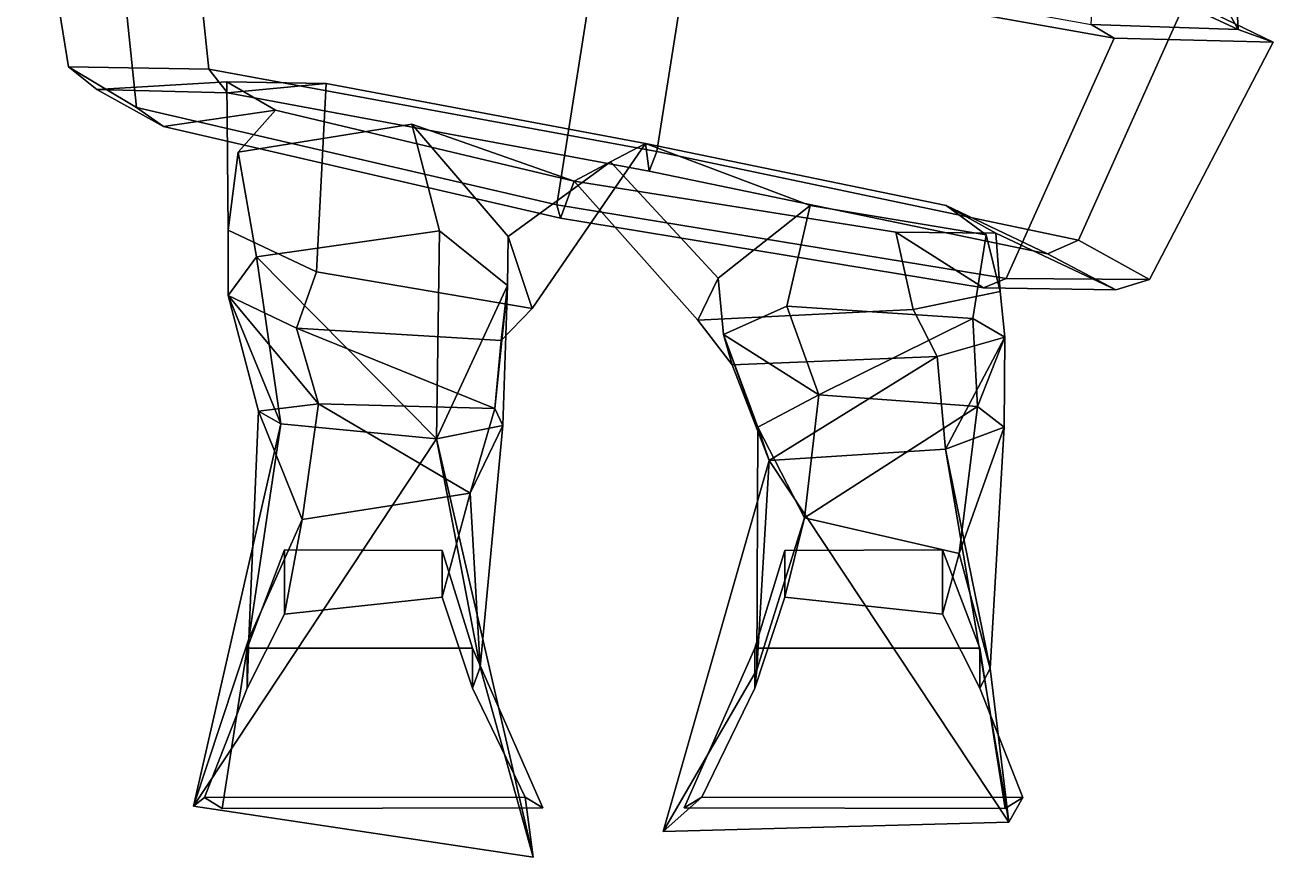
# Model space of a CAD drawing. Extents: x -127 to 175, y -163 to 359.
# Drawn here: x -125.2 to 136.2, y -163.2 to 11.1 of the extents above; entities that cross this region are included whole.
import ezdxf

# ---------------------------------------------------------------- set-up
doc = ezdxf.new("R2010")
doc.units = 0

msp = doc.modelspace()

# ---------------------------------------------------------------- linework, layer by layer
for points in [[(128.88031, 10.11644, -17.298048), (100.816544, 60.7603, -73.013657), (126.101067, 63.810028, -4.862979)], [(111.448456, 18.269699, 60.041683), (128.88031, 10.11644, -17.298048), (126.101067, 63.810028, -4.862979)], [(128.88031, 10.11644, -17.298048), (98.085548, 11.187576, -93.847794), (100.816544, 60.7603, -73.013657)], [(-92.496567, 57.725647, 89.515976), (-125.154526, 58.896896, 8.899433), (-116.029434, 2.324326, 4.777915), (-86.688354, 1.805542, 85.737419)], [(-116.029434, 2.324326, 4.777915), (-125.154526, 58.896896, 8.899433), (-107.596657, 49.722839, -84.379128), (-101.788437, -6.19725, -88.157684)], [(7.170346, -15.451431, 110.19249), (15.693278, 38.62735, 112.545975), (-92.496567, 57.725647, 89.515976), (-86.688354, 1.805542, 85.737419)], [(-101.788437, -6.19725, -88.157684), (-107.596657, 49.722839, -84.379128), (-5.286162, 27.507355, -129.169876), (-13.818769, -26.575317, -131.521713)], [(7.170346, -15.451431, 110.19249), (95.4254, -34.018723, 66.907272), (117.98053, 16.321915, 67.753128), (15.693278, 38.62735, 112.545975)], [(102.880447, 8.319122, -106.141975), (-5.286162, 27.507355, -129.169876), (-3.416381, 29.497406, -113.664955), (98.085548, 11.187576, -93.847794)], [(80.325317, -42.021523, -106.987831), (-13.818769, -26.575317, -131.521713), (-5.286162, 27.507355, -129.169876), (102.880447, 8.319122, -106.141975)], [(117.98053, 16.321915, 67.753128), (95.4254, -34.018723, 66.907272), (110.309265, -42.199593, -18.624987), (136.181274, 7.488571, -18.122087)], [(136.181274, 7.488571, -18.122087), (128.88031, 10.11644, -17.298048), (111.448456, 18.269699, 60.041683), (117.98053, 16.321915, 67.753128)], [(102.880447, 8.319122, -106.141975), (98.085548, 11.187576, -93.847794), (128.88031, 10.11644, -17.298048), (136.181274, 7.488571, -18.122087)], [(110.309265, -42.199593, -18.624987), (80.325317, -42.021523, -106.987831), (102.880447, 8.319122, -106.141975), (136.181274, 7.488571, -18.122087)], [(-86.688354, 1.805542, 85.737419), (-116.029434, 2.324326, 4.777915), (-110.074951, -2.461792, 3.952518), (-82.763008, -3.11026, 76.665848)], [(-116.029434, 2.324326, 4.777915), (-101.788437, -6.19725, -88.157684), (-96.125916, -10.192383, -77.223633), (-110.074951, -2.461792, 3.952518)], [(7.170346, -15.451431, 110.19249), (-86.688354, 1.805542, 85.737419), (-82.763008, -3.11026, 76.665848), (5.546434, -19.553558, 97.756737)], [(-82.763008, -3.11026, 76.665848), (-110.074951, -2.461792, 3.952518), (-82.860962, -0.863663, 1.541955), (-62.11618, -1.191788, 59.400341)], [(-110.074951, -2.461792, 3.952518), (-96.125916, -10.192383, -77.223633), (-72.675308, -6.787949, -62.200336), (-82.860962, -0.863663, 1.541955)], [(-62.11618, -1.191788, 59.400341), (-82.860962, -0.863663, 1.541955), (-82.637901, -31.931709, -1.726529), (-64.082214, -40.645905, 32.409264)], [(-82.860962, -0.863663, 1.541955), (-72.675308, -6.787949, -62.200336), (-80.481018, -15.545746, -40.066132), (-82.637901, -31.931709, -1.726529)], [(5.546434, -19.553558, 97.756737), (-82.763008, -3.11026, 76.665848), (-62.11618, -1.191788, 59.400341), (4.78972, -13.720963, 76.993263)], [(4.78972, -13.720963, 76.993263), (-62.11618, -1.191788, 59.400341), (-64.082214, -40.645905, 32.409264), (-18.938442, -48.325668, 42.818493)], [(-101.788437, -6.19725, -88.157684), (-13.818769, -26.575317, -131.521713), (-13.028004, -29.39772, -116.149635), (-96.125916, -10.192383, -77.223633)], [(-96.125916, -10.192383, -77.223633), (-13.028004, -29.39772, -116.149635), (-10.124048, -21.625031, -94.75621), (-72.675308, -6.787949, -62.200336)], [(-72.675308, -6.787949, -62.200336), (-10.124048, -21.625031, -94.75621), (-44.167366, -9.710022, -68.682114), (-80.481018, -15.545746, -40.066132)], [(-76.668976, -37.509048, -27.051615), (-80.481018, -15.545746, -40.066132), (-44.167366, -9.710022, -68.682114), (-38.344448, -32.018616, -45.792393)], [(-24.125141, -43.47023, -24.405996), (-38.344448, -32.018616, -45.792393), (-44.167366, -9.710022, -68.682114), (-23.964411, -33.259964, -14.840785)], [(-10.124048, -21.625031, -94.75621), (-2.520688, -17.595367, -7.194624), (-23.964411, -33.259964, -14.840785), (-44.167366, -9.710022, -68.682114)], [(-82.5858, -45.588387, -8.964562), (-82.637901, -31.931709, -1.726529), (-80.481018, -15.545746, -40.066132), (-76.668976, -37.509048, -27.051615)], [(-2.520688, -17.595367, -7.194624), (4.78972, -13.720963, 76.993263), (-18.938442, -48.325668, 42.818493), (-23.964411, -33.259964, -14.840785)], [(20.026213, -41.952415, -5.554267), (39.259342, -26.702667, 53.142139), (4.78972, -13.720963, 76.993263), (-2.520688, -17.595367, -7.194624)], [(4.78972, -13.720963, 76.993263), (39.259342, -26.702667, 53.142139), (76.120651, -32.84301, 23.020279), (67.74411, -26.737076, 45.973083)], [(5.546434, -19.553558, 97.756737), (4.78972, -13.720963, 76.993263), (67.74411, -26.737076, 45.973083), (88.939438, -36.886475, 58.912205)], [(7.170346, -15.451431, 110.19249), (5.546434, -19.553558, 97.756737), (88.939438, -36.886475, 58.912205), (95.4254, -34.018723, 66.907272)], [(20.026213, -41.952415, -5.554267), (-2.520688, -17.595367, -7.194624), (-10.124048, -21.625031, -94.75621), (15.742253, -50.769058, -70.593819)], [(75.57653, -43.968597, -94.977272), (57.184982, -32.333244, -75.627594), (-10.124048, -21.625031, -94.75621), (-13.028004, -29.39772, -116.149635)], [(57.184982, -32.333244, -75.627594), (60.834545, -48.48616, -57.408096), (15.742253, -50.769058, -70.593819), (-10.124048, -21.625031, -94.75621)], [(80.325317, -42.021523, -106.987831), (75.57653, -43.968597, -94.977272), (-13.028004, -29.39772, -116.149635), (-13.818769, -26.575317, -131.521713)], [(34.395344, -47.824356, 19.206524), (39.259342, -26.702667, 53.142139), (20.026213, -41.952415, -5.554267), (21.083372, -53.77755, -4.914876)], [(34.395344, -47.824356, 19.206524), (73.317421, -50.36499, 0.420731), (76.120651, -32.84301, 23.020279), (39.259342, -26.702667, 53.142139)], [(67.74411, -26.737076, 45.973083), (76.120651, -32.84301, 23.020279), (79.057083, -44.730919, -17.753302), (78.160904, -32.538864, -15.107336)], [(88.939438, -36.886475, 58.912205), (67.74411, -26.737076, 45.973083), (78.160904, -32.538864, -15.107336), (103.249634, -44.425659, -18.104753)], [(-68.28788, -52.440872, 2.744302), (-64.082214, -40.645905, 32.409264), (-82.637901, -31.931709, -1.726529), (-82.5858, -45.588387, -8.964562)], [(-38.996159, -75.610077, -39.756264), (-76.668976, -37.509048, -27.051615), (-38.344448, -32.018616, -45.792393)], [(-38.996159, -75.610077, -39.756264), (-38.344448, -32.018616, -45.792393), (-24.125141, -43.47023, -24.405996)], [(-25.450453, -54.990646, 0.047477), (-24.125141, -43.47023, -24.405996), (-23.964411, -33.259964, -14.840785), (-18.938442, -48.325668, 42.818493)], [(78.160904, -32.538864, -15.107336), (79.057083, -44.730919, -17.753302), (60.834545, -48.48616, -57.408096), (57.184982, -32.333244, -75.627594)], [(103.249634, -44.425659, -18.104753), (78.160904, -32.538864, -15.107336), (57.184982, -32.333244, -75.627594), (75.57653, -43.968597, -94.977272)], [(73.317421, -50.36499, 0.420731), (80.043968, -54.333801, -18.630487), (79.057083, -44.730919, -17.753302), (76.120651, -32.84301, 23.020279)], [(95.4254, -34.018723, 66.907272), (88.939438, -36.886475, 58.912205), (103.249634, -44.425659, -18.104753), (110.309265, -42.199593, -18.624987)], [(-71.596916, -72.42894, -23.576071), (-82.5858, -45.588387, -8.964562), (-76.668976, -37.509048, -27.051615)], [(-71.596916, -72.42894, -23.576071), (-76.668976, -37.509048, -27.051615), (-38.996159, -75.610077, -39.756264)], [(-25.450453, -54.990646, 0.047477), (-18.938442, -48.325668, 42.818493), (-64.082214, -40.645905, 32.409264), (-68.28788, -52.440872, 2.744302)], [(-25.119511, -72.813736, -20.918236), (-38.996159, -75.610077, -39.756264), (-24.125141, -43.47023, -24.405996)], [(-26.779774, -69.242645, 1.036081), (-25.119511, -72.813736, -20.918236), (-24.125141, -43.47023, -24.405996)], [(-26.779774, -69.242645, 1.036081), (-24.125141, -43.47023, -24.405996), (-25.450453, -54.990646, 0.047477)], [(21.083372, -53.77755, -4.914876), (20.026213, -41.952415, -5.554267), (15.742253, -50.769058, -70.593819), (22.93285, -60.135757, -33.736198)], [(110.309265, -42.199593, -18.624987), (103.249634, -44.425659, -18.104753), (75.57653, -43.968597, -94.977272), (80.325317, -42.021523, -106.987831)], [(-63.656265, -68.290115, 2.938954), (-68.28788, -52.440872, 2.744302), (-82.5858, -45.588387, -8.964562)], [(-63.656265, -68.290115, 2.938954), (-82.5858, -45.588387, -8.964562), (-76.266388, -69.770668, -7.606071)], [(-76.266388, -69.770668, -7.606071), (-82.5858, -45.588387, -8.964562), (-71.596916, -72.42894, -23.576071)], [(80.043968, -54.333801, -18.630487), (65.866798, -58.367393, -33.992039), (60.834545, -48.48616, -57.408096), (79.057083, -44.730919, -17.753302)], [(65.866798, -58.367393, -33.992039), (22.93285, -60.135757, -33.736198), (15.742253, -50.769058, -70.593819), (60.834545, -48.48616, -57.408096)], [(41.068806, -66.414139, 33.312359), (34.395344, -47.824356, 19.206524), (21.083372, -53.77755, -4.914876)], [(41.068806, -66.414139, 33.312359), (73.317421, -50.36499, 0.420731), (34.395344, -47.824356, 19.206524)], [(41.068806, -66.414139, 33.312359), (74.322533, -68.850533, 16.680126), (73.317421, -50.36499, 0.420731)], [(74.322533, -68.850533, 16.680126), (80.043968, -54.333801, -18.630487), (73.317421, -50.36499, 0.420731)], [(-26.779774, -69.242645, 1.036081), (-25.450453, -54.990646, 0.047477), (-68.28788, -52.440872, 2.744302)], [(-26.779774, -69.242645, 1.036081), (-68.28788, -52.440872, 2.744302), (-63.656265, -68.290115, 2.938954)], [(41.068806, -66.414139, 33.312359), (21.083372, -53.77755, -4.914876), (28.279041, -73.12532, 11.544824)], [(30.695044, -80.141098, -14.847137), (21.083372, -53.77755, -4.914876), (22.93285, -60.135757, -33.736198)], [(28.279041, -73.12532, 11.544824), (21.083372, -53.77755, -4.914876), (30.695044, -80.141098, -14.847137)], [(67.57959, -77.773056, -14.623549), (65.866798, -58.367393, -33.992039), (80.043968, -54.333801, -18.630487)], [(79.912544, -73.175636, -0.534678), (67.57959, -77.773056, -14.623549), (80.043968, -54.333801, -18.630487)], [(74.322533, -68.850533, 16.680126), (79.912544, -73.175636, -0.534678), (80.043968, -54.333801, -18.630487)], [(30.695044, -80.141098, -14.847137), (22.93285, -60.135757, -33.736198), (65.866798, -58.367393, -33.992039)], [(67.57959, -77.773056, -14.623549), (30.695044, -80.141098, -14.847137), (65.866798, -58.367393, -33.992039)], [(38.105183, -92.157867, 20.552078), (41.068806, -66.414139, 33.312359), (28.279041, -73.12532, 11.544824)], [(38.105183, -92.157867, 20.552078), (74.322533, -68.850533, 16.680126), (41.068806, -66.414139, 33.312359)], [(-78.303421, -117.457451, -1.12319), (-67.141129, -92.480728, 3.340415), (-76.266388, -69.770668, -7.606071)], [(-78.303421, -117.457451, -1.12319), (-76.266388, -69.770668, -7.606071), (-71.596916, -72.42894, -23.576071)], [(-67.141129, -92.480728, 3.340415), (-63.656265, -68.290115, 2.938954), (-76.266388, -69.770668, -7.606071)], [(-67.141129, -92.480728, 3.340415), (-31.915873, -86.944519, 2.589935), (-63.656265, -68.290115, 2.938954)], [(-31.915873, -86.944519, 2.589935), (-26.779774, -69.242645, 1.036081), (-63.656265, -68.290115, 2.938954)], [(-31.915873, -86.944519, 2.589935), (-25.119511, -72.813736, -20.918236), (-26.779774, -69.242645, 1.036081)], [(70.451248, -99.618179, 5.519699), (74.322533, -68.850533, 16.680126), (38.105183, -92.157867, 20.552078)], [(70.451248, -99.618179, 5.519699), (79.912544, -73.175636, -0.534678), (74.322533, -68.850533, 16.680126)], [(-89.885429, -152.559418, -11.51712), (-78.303421, -117.457451, -1.12319), (-71.596916, -72.42894, -23.576071)], [(-89.885429, -152.559418, -11.51712), (-71.596916, -72.42894, -23.576071), (-38.996159, -75.610077, -39.756264)], [(-29.820023, -123.39299, -10.910582), (-38.996159, -75.610077, -39.756264), (-25.119511, -72.813736, -20.918236)], [(-29.820023, -123.39299, -10.910582), (-25.119511, -72.813736, -20.918236), (-31.915873, -86.944519, 2.589935)], [(28.082481, -123.990273, -1.106188), (38.105183, -92.157867, 20.552078), (28.279041, -73.12532, 11.544824)], [(28.082481, -123.990273, -1.106188), (28.279041, -73.12532, 11.544824), (30.695044, -80.141098, -14.847137)], [(-18.738373, -163.183746, -27.077444), (-89.885429, -152.559418, -11.51712), (-38.996159, -75.610077, -39.756264)], [(-18.738373, -163.183746, -27.077444), (-38.996159, -75.610077, -39.756264), (-29.820023, -123.39299, -10.910582)], [(76.965904, -123.701248, -10.181112), (67.57959, -77.773056, -14.623549), (79.912544, -73.175636, -0.534678)], [(76.965904, -123.701248, -10.181112), (79.912544, -73.175636, -0.534678), (70.451248, -99.618179, 5.519699)], [(80.830704, -155.904205, -34.195583), (30.695044, -80.141098, -14.847137), (67.57959, -77.773056, -14.623549)], [(80.830704, -155.904205, -34.195583), (67.57959, -77.773056, -14.623549), (76.965904, -123.701248, -10.181112)], [(8.494499, -157.832703, -22.485348), (28.082481, -123.990273, -1.106188), (30.695044, -80.141098, -14.847137)], [(8.494499, -157.832703, -22.485348), (30.695044, -80.141098, -14.847137), (80.830704, -155.904205, -34.195583)], [(-31.915873, -86.944519, 2.589935), (-67.141129, -92.480728, 3.340415), (-70.777412, -112.334427, 35.947453), (-37.787899, -108.736435, 35.947453)], [(-29.820023, -123.39299, -10.910582), (-31.915873, -86.944519, 2.589935), (-37.787899, -108.736435, 35.947453), (-31.473774, -127.827744, 43.725594)], [(-78.303421, -117.457451, -1.12319), (-78.613716, -127.827744, 43.725594), (-70.777412, -112.334427, 35.947453), (-67.141129, -92.480728, 3.340415)], [(28.082481, -123.990273, -1.106188), (27.673773, -127.827744, 43.725594), (33.987896, -108.736435, 35.947453), (38.105183, -92.157867, 20.552078)], [(38.105183, -92.157867, 20.552078), (33.987896, -108.736435, 35.947453), (66.977409, -112.334427, 35.947453), (70.451248, -99.618179, 5.519699)], [(-31.473774, -119.444244, 102.617195), (-37.787899, -98.998032, 87.801697), (-70.777412, -98.812729, 87.801697), (-78.613716, -119.444244, 102.617195)], [(-78.613716, -119.444244, 102.617195), (-70.777412, -98.812729, 87.801697), (-70.777412, -112.334427, 35.947453), (-78.613716, -127.827744, 43.725594)], [(-37.787899, -98.998032, 87.801697), (-37.787899, -108.736435, 35.947453), (-70.777412, -112.334427, 35.947453), (-70.777412, -98.812729, 87.801697)], [(-31.473774, -119.444244, 102.617195), (-31.473774, -127.827744, 43.725594), (-37.787899, -108.736435, 35.947453), (-37.787899, -98.998032, 87.801697)], [(27.673773, -119.444244, 102.617195), (74.813721, -119.444244, 102.617195), (66.977409, -98.812729, 87.801697), (33.987896, -98.998032, 87.801697)], [(27.673773, -119.444244, 102.617195), (33.987896, -98.998032, 87.801697), (33.987896, -108.736435, 35.947453), (27.673773, -127.827744, 43.725594)], [(33.987896, -98.998032, 87.801697), (66.977409, -98.812729, 87.801697), (66.977409, -112.334427, 35.947453), (33.987896, -108.736435, 35.947453)], [(74.813721, -119.444244, 102.617195), (74.813721, -127.827744, 43.725594), (66.977409, -112.334427, 35.947453), (66.977409, -98.812729, 87.801697)], [(76.965904, -123.701248, -10.181112), (70.451248, -99.618179, 5.519699), (66.977409, -112.334427, 35.947453), (74.813721, -127.827744, 43.725594)], [(-89.885429, -152.559418, -11.51712), (-87.594154, -150.723206, 36.317848), (-78.613716, -127.827744, 43.725594), (-78.303421, -117.457451, -1.12319)], [(-83.890282, -153.02951, 102.617195), (-78.613716, -119.444244, 102.617195), (-78.613716, -127.827744, 43.725594), (-87.594154, -150.723206, 36.317848)], [(-16.70689, -152.844193, 102.617195), (-31.473774, -119.444244, 102.617195), (-78.613716, -119.444244, 102.617195), (-83.890282, -153.02951, 102.617195)], [(-16.70689, -152.844193, 102.617195), (-20.410763, -150.61731, 32.613968), (-31.473774, -127.827744, 43.725594), (-31.473774, -119.444244, 102.617195)], [(12.906889, -152.844193, 102.617195), (80.090286, -153.02951, 102.617195), (74.813721, -119.444244, 102.617195), (27.673773, -119.444244, 102.617195)], [(12.906889, -152.844193, 102.617195), (27.673773, -119.444244, 102.617195), (27.673773, -127.827744, 43.725594), (16.610764, -150.61731, 32.613968)], [(80.090286, -153.02951, 102.617195), (83.794151, -150.723206, 36.317848), (74.813721, -127.827744, 43.725594), (74.813721, -119.444244, 102.617195)], [(-18.738373, -163.183746, -27.077444), (-29.820023, -123.39299, -10.910582), (-31.473774, -127.827744, 43.725594), (-20.410763, -150.61731, 32.613968)], [(8.494499, -157.832703, -22.485348), (16.610764, -150.61731, 32.613968), (27.673773, -127.827744, 43.725594), (28.082481, -123.990273, -1.106188)], [(80.830704, -155.904205, -34.195583), (76.965904, -123.701248, -10.181112), (74.813721, -127.827744, 43.725594), (83.794151, -150.723206, 36.317848)], [(-89.885429, -152.559418, -11.51712), (-18.738373, -163.183746, -27.077444), (-20.410763, -150.61731, 32.613968), (-87.594154, -150.723206, 36.317848)], [(-83.890282, -153.02951, 102.617195), (-87.594154, -150.723206, 36.317848), (-20.410763, -150.61731, 32.613968), (-16.70689, -152.844193, 102.617195)], [(80.830704, -155.904205, -34.195583), (83.794151, -150.723206, 36.317848), (16.610764, -150.61731, 32.613968), (8.494499, -157.832703, -22.485348)], [(80.090286, -153.02951, 102.617195), (12.906889, -152.844193, 102.617195), (16.610764, -150.61731, 32.613968), (83.794151, -150.723206, 36.317848)]]:
    msp.add_3dface(points)

doc.saveas('drawing.dxf')
